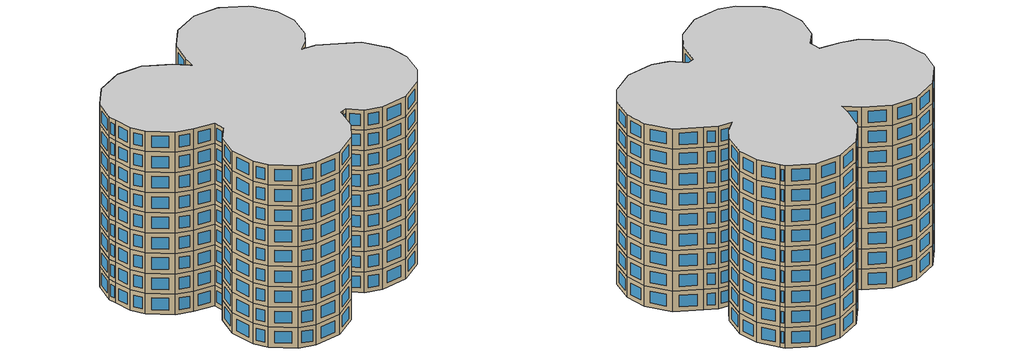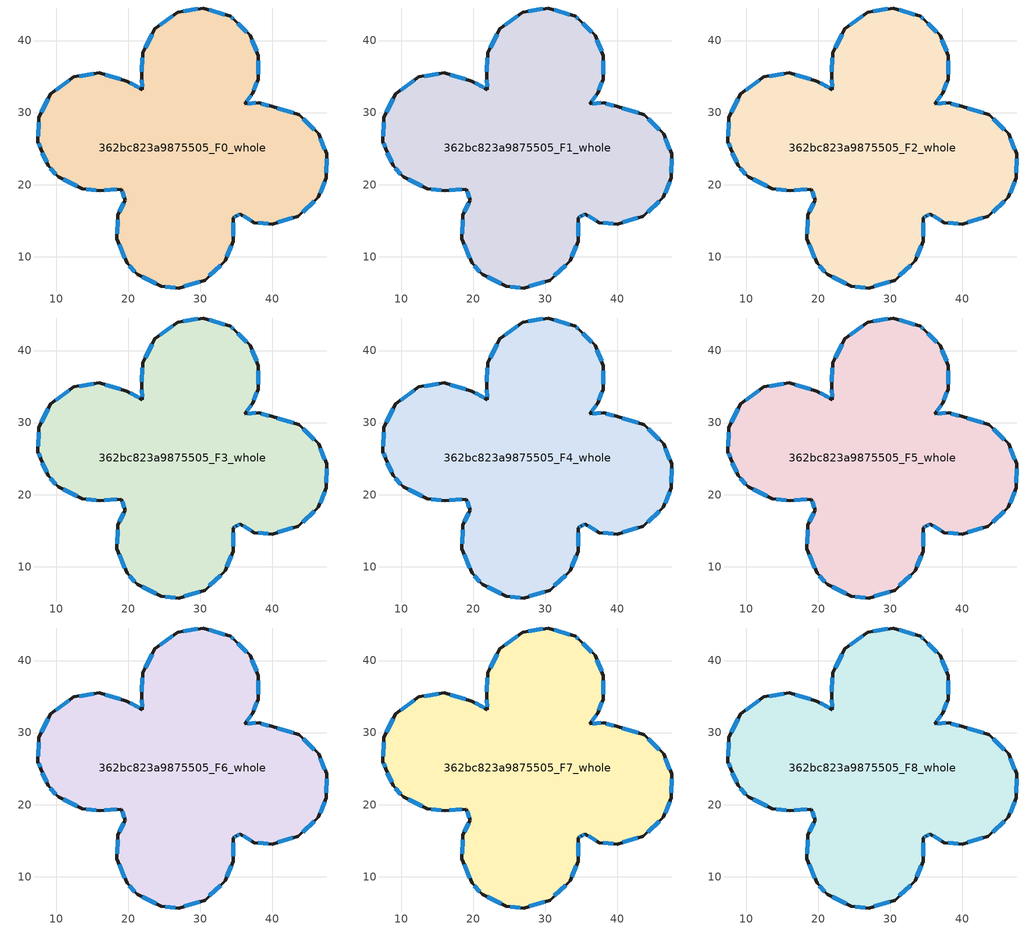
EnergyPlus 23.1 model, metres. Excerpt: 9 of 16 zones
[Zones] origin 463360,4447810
362bc823a9875505_F0_whole
 floor ground (EU_floor_Construction): 36.91,40.72 38.03,37.92 38,34.59 37.26,32.7 36.18,31.23 38.09,31.36 39.88,30.87 43.69,29.71 46.41,27.06 47.53,24.27 47.49,20.95 46.37,18.25 43.6,15.61 39.94,14.51 37.5,14.72 35.51,15.92 35.01,15.65 34.58,15.42 34.55,12.1 33.43,9.4 30.66,6.75 27,5.64 24.57,5.87 21.21,7.57 19.81,9.08 18.4,12.47 18.53,15.82 19.57,17.84 19.01,19.38 16.03,19.17 13.59,19.39 10.23,21.09 8.84,22.59 7.85,24.95 7.42,25.99 7.55,29.35 9.24,32.64 12.44,34.95 15.96,35.53 19.77,34.38 21.95,33.17 21.85,34.96 21.97,38.32 23.67,41.61 26.86,43.93 30.38,44.52 34.19,43.36 34.67,42.9 z0
 wall outside (EU_wall_Construction): 34.58,15.42 35.01,15.65 35.51,15.92 37.5,14.72 39.94,14.51 43.6,15.61 46.37,18.25 47.49,20.95 47.53,24.27 46.41,27.06 43.69,29.71 39.88,30.87 38.09,31.36 36.18,31.23 37.26,32.7 38,34.59 38.03,37.92 36.91,40.72 34.67,42.9 34.19,43.36 30.38,44.52 26.86,43.93 23.67,41.61 21.97,38.32 21.85,34.96 21.95,33.17 19.77,34.38 15.96,35.53 12.44,34.95 9.24,32.64 7.55,29.35 7.42,25.99 7.85,24.95 8.84,22.59 10.23,21.09 13.59,19.39 16.03,19.17 19.01,19.38 19.57,17.84 18.53,15.82 18.4,12.47 19.81,9.08 21.21,7.57 24.57,5.87 27,5.64 30.66,6.75 33.43,9.4 34.55,12.1 34.58,15.42 z0:3
 window (EU_Window_Construction): 34.68,15.47 34.92,15.6 / 34.56,12.81 34.58,14.71 / 33.67,9.98 34.31,11.52 / 31.25,7.32 32.84,8.83 / 27.79,5.88 29.88,6.51 / 25.09,5.82 26.48,5.69 / 21.93,7.21 23.85,6.23 / 20.11,8.75 20.91,7.89 / 18.7,11.74 19.51,9.8 / 18.5,15.1 18.43,13.19 / 19.35,17.41 18.75,16.25 / 19.13,19.05 19.45,18.17 / 16.66,19.22 18.37,19.34 / 14.11,19.35 15.5,19.22 / 10.95,20.72 12.87,19.76 / 9.14,22.27 9.93,21.41 / 8.06,24.45 8.63,23.1 / 7.52,25.76 7.76,25.17 / 7.52,28.63 7.45,26.71 / 8.88,31.93 7.91,30.05 / 11.76,34.46 9.93,33.13 / 15.21,35.41 13.19,35.08 / 18.95,34.63 16.78,35.29 / 21.48,33.43 20.24,34.12 / 21.87,34.58 21.93,33.56 / 21.95,37.6 21.88,35.68 / 23.31,40.91 22.34,39.03 / 26.18,43.43 24.35,42.11 / 29.63,44.39 27.62,44.06 / 33.38,43.61 31.2,44.27 / 34.56,43 34.29,43.26 / 36.43,41.18 35.15,42.43 / 37.79,38.52 37.15,40.12 / 38,35.31 38.02,37.21 / 37.41,33.11 37.84,34.19 / 36.41,31.54 37.02,32.38 / 37.68,31.34 36.59,31.26 / 39.5,30.97 38.47,31.26 / 42.87,29.95 40.69,30.62 / 45.82,27.63 44.27,29.14 / 47.29,24.87 46.65,26.46 / 47.5,21.66 47.52,23.56 / 46.61,18.83 47.25,20.37 / 44.19,16.17 45.78,17.68 / 40.73,14.74 42.82,15.37 / 38.02,14.67 39.42,14.55 / 35.93,15.66 37.07,14.97 / 35.12,15.71 35.4,15.86 z0.64:2.36
362bc823a9875505_F1_whole
 floor to 362bc823a9875505_F0_whole (EU_floor_Construction): 36.91,40.72 38.03,37.92 38,34.59 37.26,32.7 36.18,31.23 38.09,31.36 39.88,30.87 43.69,29.71 46.41,27.06 47.52,24.27 47.49,20.95 46.37,18.25 43.6,15.61 39.94,14.51 37.5,14.72 35.51,15.92 35.01,15.65 34.58,15.42 34.55,12.1 33.43,9.4 30.66,6.75 27,5.64 24.57,5.87 21.2,7.57 19.81,9.08 18.4,12.47 18.53,15.82 19.57,17.84 19.01,19.38 16.02,19.17 13.59,19.39 10.23,21.09 8.84,22.59 7.85,24.95 7.42,25.99 7.55,29.35 9.24,32.64 12.44,34.95 15.96,35.53 19.77,34.38 21.95,33.17 21.85,34.96 21.97,38.32 23.67,41.61 26.86,43.93 30.38,44.52 34.19,43.36 34.67,42.9 z3
 wall outside (EU_wall_Construction): 34.58,15.42 35.01,15.65 35.51,15.92 37.5,14.72 39.94,14.51 43.6,15.61 46.37,18.25 47.49,20.95 47.53,24.27 46.41,27.06 43.69,29.71 39.88,30.87 38.09,31.36 36.18,31.23 37.26,32.7 38,34.59 38.03,37.92 36.91,40.72 34.67,42.9 34.19,43.36 30.38,44.52 26.86,43.93 23.67,41.61 21.97,38.32 21.85,34.96 21.95,33.17 19.77,34.38 15.96,35.53 12.44,34.95 9.24,32.64 7.55,29.35 7.42,25.99 7.85,24.95 8.84,22.59 10.23,21.09 13.59,19.39 16.03,19.17 19.01,19.38 19.57,17.84 18.53,15.82 18.4,12.47 19.81,9.08 21.21,7.57 24.57,5.87 27,5.64 30.66,6.75 33.43,9.4 34.55,12.1 34.58,15.42 z3:6
 window (EU_Window_Construction): 34.68,15.47 34.92,15.6 / 34.56,12.81 34.58,14.71 / 33.67,9.98 34.31,11.52 / 31.25,7.32 32.84,8.83 / 27.79,5.88 29.88,6.51 / 25.09,5.82 26.48,5.69 / 21.93,7.21 23.85,6.23 / 20.11,8.75 20.91,7.89 / 18.7,11.74 19.51,9.8 / 18.5,15.1 18.43,13.19 / 19.35,17.41 18.75,16.25 / 19.13,19.05 19.45,18.17 / 16.66,19.22 18.37,19.34 / 14.11,19.35 15.5,19.22 / 10.95,20.72 12.87,19.76 / 9.14,22.27 9.93,21.41 / 8.06,24.45 8.63,23.1 / 7.52,25.76 7.76,25.17 / 7.52,28.63 7.45,26.71 / 8.88,31.93 7.91,30.05 / 11.76,34.46 9.93,33.13 / 15.21,35.41 13.19,35.08 / 18.95,34.63 16.78,35.29 / 21.48,33.43 20.24,34.12 / 21.87,34.58 21.93,33.56 / 21.95,37.6 21.88,35.68 / 23.31,40.91 22.34,39.03 / 26.18,43.43 24.35,42.11 / 29.63,44.39 27.62,44.06 / 33.38,43.61 31.2,44.27 / 34.56,43 34.29,43.26 / 36.43,41.18 35.15,42.43 / 37.79,38.52 37.15,40.12 / 38,35.31 38.02,37.21 / 37.41,33.11 37.84,34.19 / 36.41,31.54 37.02,32.38 / 37.68,31.34 36.59,31.26 / 39.5,30.97 38.47,31.26 / 42.87,29.95 40.69,30.62 / 45.82,27.63 44.27,29.14 / 47.29,24.87 46.65,26.46 / 47.5,21.66 47.52,23.56 / 46.61,18.83 47.25,20.37 / 44.19,16.17 45.78,17.68 / 40.73,14.74 42.82,15.37 / 38.02,14.67 39.42,14.55 / 35.93,15.66 37.07,14.97 / 35.12,15.71 35.4,15.86 z3.64:5.36
362bc823a9875505_F2_whole
 floor to 362bc823a9875505_F1_whole (EU_floor_Construction): 36.91,40.72 38.03,37.92 38,34.59 37.26,32.7 36.18,31.23 38.09,31.36 39.88,30.87 43.69,29.71 46.41,27.06 47.52,24.27 47.49,20.95 46.37,18.25 43.6,15.61 39.94,14.51 37.5,14.72 35.51,15.92 35.01,15.65 34.58,15.42 34.55,12.1 33.43,9.4 30.66,6.75 27,5.64 24.57,5.87 21.2,7.57 19.81,9.08 18.4,12.47 18.53,15.82 19.57,17.84 19.01,19.38 16.02,19.17 13.59,19.39 10.23,21.09 8.84,22.59 7.85,24.95 7.42,25.99 7.55,29.35 9.24,32.64 12.44,34.95 15.96,35.53 19.77,34.38 21.95,33.17 21.85,34.96 21.97,38.32 23.67,41.61 26.86,43.93 30.38,44.52 34.19,43.36 34.67,42.9 z6
 wall outside (EU_wall_Construction): 34.58,15.42 35.01,15.65 35.51,15.92 37.5,14.72 39.94,14.51 43.6,15.61 46.37,18.25 47.49,20.95 47.53,24.27 46.41,27.06 43.69,29.71 39.88,30.87 38.09,31.36 36.18,31.23 37.26,32.7 38,34.59 38.03,37.92 36.91,40.72 34.67,42.9 34.19,43.36 30.38,44.52 26.86,43.93 23.67,41.61 21.97,38.32 21.85,34.96 21.95,33.17 19.77,34.38 15.96,35.53 12.44,34.95 9.24,32.64 7.55,29.35 7.42,25.99 7.85,24.95 8.84,22.59 10.23,21.09 13.59,19.39 16.03,19.17 19.01,19.38 19.57,17.84 18.53,15.82 18.4,12.47 19.81,9.08 21.21,7.57 24.57,5.87 27,5.64 30.66,6.75 33.43,9.4 34.55,12.1 34.58,15.42 z6:9
 window (EU_Window_Construction): 34.68,15.47 34.92,15.6 / 34.56,12.81 34.58,14.71 / 33.67,9.98 34.31,11.52 / 31.25,7.32 32.84,8.83 / 27.79,5.88 29.88,6.51 / 25.09,5.82 26.48,5.69 / 21.93,7.21 23.85,6.23 / 20.11,8.75 20.91,7.89 / 18.7,11.74 19.51,9.8 / 18.5,15.1 18.43,13.19 / 19.35,17.41 18.75,16.25 / 19.13,19.05 19.45,18.17 / 16.66,19.22 18.37,19.34 / 14.11,19.35 15.5,19.22 / 10.95,20.72 12.87,19.76 / 9.14,22.27 9.93,21.41 / 8.06,24.45 8.63,23.1 / 7.52,25.76 7.76,25.17 / 7.52,28.63 7.45,26.71 / 8.88,31.93 7.91,30.05 / 11.76,34.46 9.93,33.13 / 15.21,35.41 13.19,35.08 / 18.95,34.63 16.78,35.29 / 21.48,33.43 20.24,34.12 / 21.87,34.58 21.93,33.56 / 21.95,37.6 21.88,35.68 / 23.31,40.91 22.34,39.03 / 26.18,43.43 24.35,42.11 / 29.63,44.39 27.62,44.06 / 33.38,43.61 31.2,44.27 / 34.56,43 34.29,43.26 / 36.43,41.18 35.15,42.43 / 37.79,38.52 37.15,40.12 / 38,35.31 38.02,37.21 / 37.41,33.11 37.84,34.19 / 36.41,31.54 37.02,32.38 / 37.68,31.34 36.59,31.26 / 39.5,30.97 38.47,31.26 / 42.87,29.95 40.69,30.62 / 45.82,27.63 44.27,29.14 / 47.29,24.87 46.65,26.46 / 47.5,21.66 47.52,23.56 / 46.61,18.83 47.25,20.37 / 44.19,16.17 45.78,17.68 / 40.73,14.74 42.82,15.37 / 38.02,14.67 39.42,14.55 / 35.93,15.66 37.07,14.97 / 35.12,15.71 35.4,15.86 z6.64:8.36
362bc823a9875505_F3_whole
 floor to 362bc823a9875505_F2_whole (EU_floor_Construction): 36.91,40.72 38.03,37.92 38,34.59 37.26,32.7 36.18,31.23 38.09,31.36 39.88,30.87 43.69,29.71 46.41,27.06 47.52,24.27 47.49,20.95 46.37,18.25 43.6,15.61 39.94,14.51 37.5,14.72 35.51,15.92 35.01,15.65 34.58,15.42 34.55,12.1 33.43,9.4 30.66,6.75 27,5.64 24.57,5.87 21.2,7.57 19.81,9.08 18.4,12.47 18.53,15.82 19.57,17.84 19.01,19.38 16.02,19.17 13.59,19.39 10.23,21.09 8.84,22.59 7.85,24.95 7.42,25.99 7.55,29.35 9.24,32.64 12.44,34.95 15.96,35.53 19.77,34.38 21.95,33.17 21.85,34.96 21.97,38.32 23.67,41.61 26.86,43.93 30.38,44.52 34.19,43.36 34.67,42.9 z9
 wall outside (EU_wall_Construction): 34.58,15.42 35.01,15.65 35.51,15.92 37.5,14.72 39.94,14.51 43.6,15.61 46.37,18.25 47.49,20.95 47.53,24.27 46.41,27.06 43.69,29.71 39.88,30.87 38.09,31.36 36.18,31.23 37.26,32.7 38,34.59 38.03,37.92 36.91,40.72 34.67,42.9 34.19,43.36 30.38,44.52 26.86,43.93 23.67,41.61 21.97,38.32 21.85,34.96 21.95,33.17 19.77,34.38 15.96,35.53 12.44,34.95 9.24,32.64 7.55,29.35 7.42,25.99 7.85,24.95 8.84,22.59 10.23,21.09 13.59,19.39 16.03,19.17 19.01,19.38 19.57,17.84 18.53,15.82 18.4,12.47 19.81,9.08 21.21,7.57 24.57,5.87 27,5.64 30.66,6.75 33.43,9.4 34.55,12.1 34.58,15.42 z9:12
 window (EU_Window_Construction): 34.68,15.47 34.92,15.6 / 34.56,12.81 34.58,14.71 / 33.67,9.98 34.31,11.52 / 31.25,7.32 32.84,8.83 / 27.79,5.88 29.88,6.51 / 25.09,5.82 26.48,5.69 / 21.93,7.21 23.85,6.23 / 20.11,8.75 20.91,7.89 / 18.7,11.74 19.51,9.8 / 18.5,15.1 18.43,13.19 / 19.35,17.41 18.75,16.25 / 19.13,19.05 19.45,18.17 / 16.66,19.22 18.37,19.34 / 14.11,19.35 15.5,19.22 / 10.95,20.72 12.87,19.76 / 9.14,22.27 9.93,21.41 / 8.06,24.45 8.63,23.1 / 7.52,25.76 7.76,25.17 / 7.52,28.63 7.45,26.71 / 8.88,31.93 7.91,30.05 / 11.76,34.46 9.93,33.13 / 15.21,35.41 13.19,35.08 / 18.95,34.63 16.78,35.29 / 21.48,33.43 20.24,34.12 / 21.87,34.58 21.93,33.56 / 21.95,37.6 21.88,35.68 / 23.31,40.91 22.34,39.03 / 26.18,43.43 24.35,42.11 / 29.63,44.39 27.62,44.06 / 33.38,43.61 31.2,44.27 / 34.56,43 34.29,43.26 / 36.43,41.18 35.15,42.43 / 37.79,38.52 37.15,40.12 / 38,35.31 38.02,37.21 / 37.41,33.11 37.84,34.19 / 36.41,31.54 37.02,32.38 / 37.68,31.34 36.59,31.26 / 39.5,30.97 38.47,31.26 / 42.87,29.95 40.69,30.62 / 45.82,27.63 44.27,29.14 / 47.29,24.87 46.65,26.46 / 47.5,21.66 47.52,23.56 / 46.61,18.83 47.25,20.37 / 44.19,16.17 45.78,17.68 / 40.73,14.74 42.82,15.37 / 38.02,14.67 39.42,14.55 / 35.93,15.66 37.07,14.97 / 35.12,15.71 35.4,15.86 z9.64:11.36
362bc823a9875505_F4_whole
 floor to 362bc823a9875505_F3_whole (EU_floor_Construction): 36.91,40.72 38.03,37.92 38,34.59 37.26,32.7 36.18,31.23 38.09,31.36 39.88,30.87 43.69,29.71 46.41,27.06 47.52,24.27 47.49,20.95 46.37,18.25 43.6,15.61 39.94,14.51 37.5,14.72 35.51,15.92 35.01,15.65 34.58,15.42 34.55,12.1 33.43,9.4 30.66,6.75 27,5.64 24.57,5.87 21.2,7.57 19.81,9.08 18.4,12.47 18.53,15.82 19.57,17.84 19.01,19.38 16.02,19.17 13.59,19.39 10.23,21.09 8.84,22.59 7.85,24.95 7.42,25.99 7.55,29.35 9.24,32.64 12.44,34.95 15.96,35.53 19.77,34.38 21.95,33.17 21.85,34.96 21.97,38.32 23.67,41.61 26.86,43.93 30.38,44.52 34.19,43.36 34.67,42.9 z12
 wall outside (EU_wall_Construction): 34.58,15.42 35.01,15.65 35.51,15.92 37.5,14.72 39.94,14.51 43.6,15.61 46.37,18.25 47.49,20.95 47.53,24.27 46.41,27.06 43.69,29.71 39.88,30.87 38.09,31.36 36.18,31.23 37.26,32.7 38,34.59 38.03,37.92 36.91,40.72 34.67,42.9 34.19,43.36 30.38,44.52 26.86,43.93 23.67,41.61 21.97,38.32 21.85,34.96 21.95,33.17 19.77,34.38 15.96,35.53 12.44,34.95 9.24,32.64 7.55,29.35 7.42,25.99 7.85,24.95 8.84,22.59 10.23,21.09 13.59,19.39 16.03,19.17 19.01,19.38 19.57,17.84 18.53,15.82 18.4,12.47 19.81,9.08 21.21,7.57 24.57,5.87 27,5.64 30.66,6.75 33.43,9.4 34.55,12.1 34.58,15.42 z12:15
 window (EU_Window_Construction): 34.68,15.47 34.92,15.6 / 34.56,12.81 34.58,14.71 / 33.67,9.98 34.31,11.52 / 31.25,7.32 32.84,8.83 / 27.79,5.88 29.88,6.51 / 25.09,5.82 26.48,5.69 / 21.93,7.21 23.85,6.23 / 20.11,8.75 20.91,7.89 / 18.7,11.74 19.51,9.8 / 18.5,15.1 18.43,13.19 / 19.35,17.41 18.75,16.25 / 19.13,19.05 19.45,18.17 / 16.66,19.22 18.37,19.34 / 14.11,19.35 15.5,19.22 / 10.95,20.72 12.87,19.76 / 9.14,22.27 9.93,21.41 / 8.06,24.45 8.63,23.1 / 7.52,25.76 7.76,25.17 / 7.52,28.63 7.45,26.71 / 8.88,31.93 7.91,30.05 / 11.76,34.46 9.93,33.13 / 15.21,35.41 13.19,35.08 / 18.95,34.63 16.78,35.29 / 21.48,33.43 20.24,34.12 / 21.87,34.58 21.93,33.56 / 21.95,37.6 21.88,35.68 / 23.31,40.91 22.34,39.03 / 26.18,43.43 24.35,42.11 / 29.63,44.39 27.62,44.06 / 33.38,43.61 31.2,44.27 / 34.56,43 34.29,43.26 / 36.43,41.18 35.15,42.43 / 37.79,38.52 37.15,40.12 / 38,35.31 38.02,37.21 / 37.41,33.11 37.84,34.19 / 36.41,31.54 37.02,32.38 / 37.68,31.34 36.59,31.26 / 39.5,30.97 38.47,31.26 / 42.87,29.95 40.69,30.62 / 45.82,27.63 44.27,29.14 / 47.29,24.87 46.65,26.46 / 47.5,21.66 47.52,23.56 / 46.61,18.83 47.25,20.37 / 44.19,16.17 45.78,17.68 / 40.73,14.74 42.82,15.37 / 38.02,14.67 39.42,14.55 / 35.93,15.66 37.07,14.97 / 35.12,15.71 35.4,15.86 z12.64:14.36
362bc823a9875505_F5_whole
 floor to 362bc823a9875505_F4_whole (EU_floor_Construction): 36.91,40.72 38.03,37.92 38,34.59 37.26,32.7 36.18,31.23 38.09,31.36 39.88,30.87 43.69,29.71 46.41,27.06 47.52,24.27 47.49,20.95 46.37,18.25 43.6,15.61 39.94,14.51 37.5,14.72 35.51,15.92 35.01,15.65 34.58,15.42 34.55,12.1 33.43,9.4 30.66,6.75 27,5.64 24.57,5.87 21.2,7.57 19.81,9.08 18.4,12.47 18.53,15.82 19.57,17.84 19.01,19.38 16.02,19.17 13.59,19.39 10.23,21.09 8.84,22.59 7.85,24.95 7.42,25.99 7.55,29.35 9.24,32.64 12.44,34.95 15.96,35.53 19.77,34.38 21.95,33.17 21.85,34.96 21.97,38.32 23.67,41.61 26.86,43.93 30.38,44.52 34.19,43.36 34.67,42.9 z15
 wall outside (EU_wall_Construction): 34.58,15.42 35.01,15.65 35.51,15.92 37.5,14.72 39.94,14.51 43.6,15.61 46.37,18.25 47.49,20.95 47.53,24.27 46.41,27.06 43.69,29.71 39.88,30.87 38.09,31.36 36.18,31.23 37.26,32.7 38,34.59 38.03,37.92 36.91,40.72 34.67,42.9 34.19,43.36 30.38,44.52 26.86,43.93 23.67,41.61 21.97,38.32 21.85,34.96 21.95,33.17 19.77,34.38 15.96,35.53 12.44,34.95 9.24,32.64 7.55,29.35 7.42,25.99 7.85,24.95 8.84,22.59 10.23,21.09 13.59,19.39 16.03,19.17 19.01,19.38 19.57,17.84 18.53,15.82 18.4,12.47 19.81,9.08 21.21,7.57 24.57,5.87 27,5.64 30.66,6.75 33.43,9.4 34.55,12.1 34.58,15.42 z15:18
 window (EU_Window_Construction): 34.68,15.47 34.92,15.6 / 34.56,12.81 34.58,14.71 / 33.67,9.98 34.31,11.52 / 31.25,7.32 32.84,8.83 / 27.79,5.88 29.88,6.51 / 25.09,5.82 26.48,5.69 / 21.93,7.21 23.85,6.23 / 20.11,8.75 20.91,7.89 / 18.7,11.74 19.51,9.8 / 18.5,15.1 18.43,13.19 / 19.35,17.41 18.75,16.25 / 19.13,19.05 19.45,18.17 / 16.66,19.22 18.37,19.34 / 14.11,19.35 15.5,19.22 / 10.95,20.72 12.87,19.76 / 9.14,22.27 9.93,21.41 / 8.06,24.45 8.63,23.1 / 7.52,25.76 7.76,25.17 / 7.52,28.63 7.45,26.71 / 8.88,31.93 7.91,30.05 / 11.76,34.46 9.93,33.13 / 15.21,35.41 13.19,35.08 / 18.95,34.63 16.78,35.29 / 21.48,33.43 20.24,34.12 / 21.87,34.58 21.93,33.56 / 21.95,37.6 21.88,35.68 / 23.31,40.91 22.34,39.03 / 26.18,43.43 24.35,42.11 / 29.63,44.39 27.62,44.06 / 33.38,43.61 31.2,44.27 / 34.56,43 34.29,43.26 / 36.43,41.18 35.15,42.43 / 37.79,38.52 37.15,40.12 / 38,35.31 38.02,37.21 / 37.41,33.11 37.84,34.19 / 36.41,31.54 37.02,32.38 / 37.68,31.34 36.59,31.26 / 39.5,30.97 38.47,31.26 / 42.87,29.95 40.69,30.62 / 45.82,27.63 44.27,29.14 / 47.29,24.87 46.65,26.46 / 47.5,21.66 47.52,23.56 / 46.61,18.83 47.25,20.37 / 44.19,16.17 45.78,17.68 / 40.73,14.74 42.82,15.37 / 38.02,14.67 39.42,14.55 / 35.93,15.66 37.07,14.97 / 35.12,15.71 35.4,15.86 z15.64:17.36
362bc823a9875505_F6_whole
 floor to 362bc823a9875505_F5_whole (EU_floor_Construction): 36.91,40.72 38.03,37.92 38,34.59 37.26,32.7 36.18,31.23 38.09,31.36 39.88,30.87 43.69,29.71 46.41,27.06 47.52,24.27 47.49,20.95 46.37,18.25 43.6,15.61 39.94,14.51 37.5,14.72 35.51,15.92 35.01,15.65 34.58,15.42 34.55,12.1 33.43,9.4 30.66,6.75 27,5.64 24.57,5.87 21.2,7.57 19.81,9.08 18.4,12.47 18.53,15.82 19.57,17.84 19.01,19.38 16.02,19.17 13.59,19.39 10.23,21.09 8.84,22.59 7.85,24.95 7.42,25.99 7.55,29.35 9.24,32.64 12.44,34.95 15.96,35.53 19.77,34.38 21.95,33.17 21.85,34.96 21.97,38.32 23.67,41.61 26.86,43.93 30.38,44.52 34.19,43.36 34.67,42.9 z18
 wall outside (EU_wall_Construction): 34.58,15.42 35.01,15.65 35.51,15.92 37.5,14.72 39.94,14.51 43.6,15.61 46.37,18.25 47.49,20.95 47.53,24.27 46.41,27.06 43.69,29.71 39.88,30.87 38.09,31.36 36.18,31.23 37.26,32.7 38,34.59 38.03,37.92 36.91,40.72 34.67,42.9 34.19,43.36 30.38,44.52 26.86,43.93 23.67,41.61 21.97,38.32 21.85,34.96 21.95,33.17 19.77,34.38 15.96,35.53 12.44,34.95 9.24,32.64 7.55,29.35 7.42,25.99 7.85,24.95 8.84,22.59 10.23,21.09 13.59,19.39 16.03,19.17 19.01,19.38 19.57,17.84 18.53,15.82 18.4,12.47 19.81,9.08 21.21,7.57 24.57,5.87 27,5.64 30.66,6.75 33.43,9.4 34.55,12.1 34.58,15.42 z18:21
 window (EU_Window_Construction): 34.68,15.47 34.92,15.6 / 34.56,12.81 34.58,14.71 / 33.67,9.98 34.31,11.52 / 31.25,7.32 32.84,8.83 / 27.79,5.88 29.88,6.51 / 25.09,5.82 26.48,5.69 / 21.93,7.21 23.85,6.23 / 20.11,8.75 20.91,7.89 / 18.7,11.74 19.51,9.8 / 18.5,15.1 18.43,13.19 / 19.35,17.41 18.75,16.25 / 19.13,19.05 19.45,18.17 / 16.66,19.22 18.37,19.34 / 14.11,19.35 15.5,19.22 / 10.95,20.72 12.87,19.76 / 9.14,22.27 9.93,21.41 / 8.06,24.45 8.63,23.1 / 7.52,25.76 7.76,25.17 / 7.52,28.63 7.45,26.71 / 8.88,31.93 7.91,30.05 / 11.76,34.46 9.93,33.13 / 15.21,35.41 13.19,35.08 / 18.95,34.63 16.78,35.29 / 21.48,33.43 20.24,34.12 / 21.87,34.58 21.93,33.56 / 21.95,37.6 21.88,35.68 / 23.31,40.91 22.34,39.03 / 26.18,43.43 24.35,42.11 / 29.63,44.39 27.62,44.06 / 33.38,43.61 31.2,44.27 / 34.56,43 34.29,43.26 / 36.43,41.18 35.15,42.43 / 37.79,38.52 37.15,40.12 / 38,35.31 38.02,37.21 / 37.41,33.11 37.84,34.19 / 36.41,31.54 37.02,32.38 / 37.68,31.34 36.59,31.26 / 39.5,30.97 38.47,31.26 / 42.87,29.95 40.69,30.62 / 45.82,27.63 44.27,29.14 / 47.29,24.87 46.65,26.46 / 47.5,21.66 47.52,23.56 / 46.61,18.83 47.25,20.37 / 44.19,16.17 45.78,17.68 / 40.73,14.74 42.82,15.37 / 38.02,14.67 39.42,14.55 / 35.93,15.66 37.07,14.97 / 35.12,15.71 35.4,15.86 z18.64:20.36
362bc823a9875505_F7_whole
 floor to 362bc823a9875505_F6_whole (EU_floor_Construction): 36.91,40.72 38.03,37.92 38,34.59 37.26,32.7 36.18,31.23 38.09,31.36 39.88,30.87 43.69,29.71 46.41,27.06 47.52,24.27 47.49,20.95 46.37,18.25 43.6,15.61 39.94,14.51 37.5,14.72 35.51,15.92 35.01,15.65 34.58,15.42 34.55,12.1 33.43,9.4 30.66,6.75 27,5.64 24.57,5.87 21.2,7.57 19.81,9.08 18.4,12.47 18.53,15.82 19.57,17.84 19.01,19.38 16.02,19.17 13.59,19.39 10.23,21.09 8.84,22.59 7.85,24.95 7.42,25.99 7.55,29.35 9.24,32.64 12.44,34.95 15.96,35.53 19.77,34.38 21.95,33.17 21.85,34.96 21.97,38.32 23.67,41.61 26.86,43.93 30.38,44.52 34.19,43.36 34.67,42.9 z21
 wall outside (EU_wall_Construction): 34.58,15.42 35.01,15.65 35.51,15.92 37.5,14.72 39.94,14.51 43.6,15.61 46.37,18.25 47.49,20.95 47.53,24.27 46.41,27.06 43.69,29.71 39.88,30.87 38.09,31.36 36.18,31.23 37.26,32.7 38,34.59 38.03,37.92 36.91,40.72 34.67,42.9 34.19,43.36 30.38,44.52 26.86,43.93 23.67,41.61 21.97,38.32 21.85,34.96 21.95,33.17 19.77,34.38 15.96,35.53 12.44,34.95 9.24,32.64 7.55,29.35 7.42,25.99 7.85,24.95 8.84,22.59 10.23,21.09 13.59,19.39 16.03,19.17 19.01,19.38 19.57,17.84 18.53,15.82 18.4,12.47 19.81,9.08 21.21,7.57 24.57,5.87 27,5.64 30.66,6.75 33.43,9.4 34.55,12.1 34.58,15.42 z21:24
 window (EU_Window_Construction): 34.68,15.47 34.92,15.6 / 34.56,12.81 34.58,14.71 / 33.67,9.98 34.31,11.52 / 31.25,7.32 32.84,8.83 / 27.79,5.88 29.88,6.51 / 25.09,5.82 26.48,5.69 / 21.93,7.21 23.85,6.23 / 20.11,8.75 20.91,7.89 / 18.7,11.74 19.51,9.8 / 18.5,15.1 18.43,13.19 / 19.35,17.41 18.75,16.25 / 19.13,19.05 19.45,18.17 / 16.66,19.22 18.37,19.34 / 14.11,19.35 15.5,19.22 / 10.95,20.72 12.87,19.76 / 9.14,22.27 9.93,21.41 / 8.06,24.45 8.63,23.1 / 7.52,25.76 7.76,25.17 / 7.52,28.63 7.45,26.71 / 8.88,31.93 7.91,30.05 / 11.76,34.46 9.93,33.13 / 15.21,35.41 13.19,35.08 / 18.95,34.63 16.78,35.29 / 21.48,33.43 20.24,34.12 / 21.87,34.58 21.93,33.56 / 21.95,37.6 21.88,35.68 / 23.31,40.91 22.34,39.03 / 26.18,43.43 24.35,42.11 / 29.63,44.39 27.62,44.06 / 33.38,43.61 31.2,44.27 / 34.56,43 34.29,43.26 / 36.43,41.18 35.15,42.43 / 37.79,38.52 37.15,40.12 / 38,35.31 38.02,37.21 / 37.41,33.11 37.84,34.19 / 36.41,31.54 37.02,32.38 / 37.68,31.34 36.59,31.26 / 39.5,30.97 38.47,31.26 / 42.87,29.95 40.69,30.62 / 45.82,27.63 44.27,29.14 / 47.29,24.87 46.65,26.46 / 47.5,21.66 47.52,23.56 / 46.61,18.83 47.25,20.37 / 44.19,16.17 45.78,17.68 / 40.73,14.74 42.82,15.37 / 38.02,14.67 39.42,14.55 / 35.93,15.66 37.07,14.97 / 35.12,15.71 35.4,15.86 z21.64:23.36
362bc823a9875505_F8_whole
 floor to 362bc823a9875505_F7_whole (EU_floor_Construction): 36.91,40.72 38.03,37.92 38,34.59 37.26,32.7 36.18,31.23 38.09,31.36 39.88,30.87 43.69,29.71 46.41,27.06 47.52,24.27 47.49,20.95 46.37,18.25 43.6,15.61 39.94,14.51 37.5,14.72 35.51,15.92 35.01,15.65 34.58,15.42 34.55,12.1 33.43,9.4 30.66,6.75 27,5.64 24.57,5.87 21.2,7.57 19.81,9.08 18.4,12.47 18.53,15.82 19.57,17.84 19.01,19.38 16.02,19.17 13.59,19.39 10.23,21.09 8.84,22.59 7.85,24.95 7.42,25.99 7.55,29.35 9.24,32.64 12.44,34.95 15.96,35.53 19.77,34.38 21.95,33.17 21.85,34.96 21.97,38.32 23.67,41.61 26.86,43.93 30.38,44.52 34.19,43.36 34.67,42.9 z24
 wall outside (EU_wall_Construction): 34.58,15.42 35.01,15.65 35.51,15.92 37.5,14.72 39.94,14.51 43.6,15.61 46.37,18.25 47.49,20.95 47.53,24.27 46.41,27.06 43.69,29.71 39.88,30.87 38.09,31.36 36.18,31.23 37.26,32.7 38,34.59 38.03,37.92 36.91,40.72 34.67,42.9 34.19,43.36 30.38,44.52 26.86,43.93 23.67,41.61 21.97,38.32 21.85,34.96 21.95,33.17 19.77,34.38 15.96,35.53 12.44,34.95 9.24,32.64 7.55,29.35 7.42,25.99 7.85,24.95 8.84,22.59 10.23,21.09 13.59,19.39 16.03,19.17 19.01,19.38 19.57,17.84 18.53,15.82 18.4,12.47 19.81,9.08 21.21,7.57 24.57,5.87 27,5.64 30.66,6.75 33.43,9.4 34.55,12.1 34.58,15.42 z24:27
 window (EU_Window_Construction): 34.68,15.47 34.92,15.6 / 34.56,12.81 34.58,14.71 / 33.67,9.98 34.31,11.52 / 31.25,7.32 32.84,8.83 / 27.79,5.88 29.88,6.51 / 25.09,5.82 26.48,5.69 / 21.93,7.21 23.85,6.23 / 20.11,8.75 20.91,7.89 / 18.7,11.74 19.51,9.8 / 18.5,15.1 18.43,13.19 / 19.35,17.41 18.75,16.25 / 19.13,19.05 19.45,18.17 / 16.66,19.22 18.37,19.34 / 14.11,19.35 15.5,19.22 / 10.95,20.72 12.87,19.76 / 9.14,22.27 9.93,21.41 / 8.06,24.45 8.63,23.1 / 7.52,25.76 7.76,25.17 / 7.52,28.63 7.45,26.71 / 8.88,31.93 7.91,30.05 / 11.76,34.46 9.93,33.13 / 15.21,35.41 13.19,35.08 / 18.95,34.63 16.78,35.29 / 21.48,33.43 20.24,34.12 / 21.87,34.58 21.93,33.56 / 21.95,37.6 21.88,35.68 / 23.31,40.91 22.34,39.03 / 26.18,43.43 24.35,42.11 / 29.63,44.39 27.62,44.06 / 33.38,43.61 31.2,44.27 / 34.56,43 34.29,43.26 / 36.43,41.18 35.15,42.43 / 37.79,38.52 37.15,40.12 / 38,35.31 38.02,37.21 / 37.41,33.11 37.84,34.19 / 36.41,31.54 37.02,32.38 / 37.68,31.34 36.59,31.26 / 39.5,30.97 38.47,31.26 / 42.87,29.95 40.69,30.62 / 45.82,27.63 44.27,29.14 / 47.29,24.87 46.65,26.46 / 47.5,21.66 47.52,23.56 / 46.61,18.83 47.25,20.37 / 44.19,16.17 45.78,17.68 / 40.73,14.74 42.82,15.37 / 38.02,14.67 39.42,14.55 / 35.93,15.66 37.07,14.97 / 35.12,15.71 35.4,15.86 z24.64:26.36
 ceiling to 362bc823a9875505_F9_whole (EU_floor_Construction): 43.6,15.61 46.37,18.25 47.49,20.95 47.52,24.27 46.41,27.06 43.69,29.71 39.88,30.87 38.09,31.36 36.18,31.23 37.26,32.7 38,34.59 38.03,37.92 36.91,40.72 34.67,42.9 34.19,43.36 30.38,44.52 26.86,43.93 23.67,41.61 21.97,38.32 21.85,34.96 21.95,33.17 19.77,34.38 15.96,35.53 12.44,34.95 9.24,32.64 7.55,29.35 7.42,25.99 7.85,24.95 8.84,22.59 10.23,21.09 13.59,19.39 16.02,19.17 19.01,19.38 19.57,17.84 18.53,15.82 18.4,12.47 19.81,9.08 21.2,7.57 24.57,5.87 27,5.64 30.66,6.75 33.43,9.4 34.55,12.1 34.58,15.42 35.01,15.65 35.51,15.92 37.5,14.72 39.94,14.51 z27
[Building]
EU S2 Campaign: North Axis=0; Terrain=City; Solar Distribution=FullExterior
[Site:Location]
Yerevan-Zvartnots.Intl.AP: Latitude=40.15; Longitude=44.383; Time Zone=4; Elevation=854
[SizingPeriod:WeatherFileDays]
AnnualSizingPeriod: Begin Month=1; Begin Day of Month=1; End Month=12; End Day of Month=31; Day of Week for Start Day=Monday; Use Weather File Daylight Saving Period=No; Use Weather File Rain and Snow Indicators=No
[MATERIAL]
EU_InternalMass_Material: Roughness=MediumRough; Thickness=0.1; Conductivity=1; Density=1800; Specific Heat=900; Thermal Absorptance=0.9; Solar Absorptance=0.7; Visible Absorptance=0.7
[MATERIAL:NOMASS] Roughness=MediumRough; Thermal Absorptance=0.9; Solar Absorptance=0.7; Visible Absorptance=0.7
Name | Thermal Resistance
EU_wall_NoMass | 1.05043
EU_floor_NoMass | 0.478065
[WINDOWMATERIAL:SIMPLEGLAZINGSYSTEM]
EU_Window_SimpleGlazing: UFactor=2.5566; Solar Heat Gain Coefficient=0.75; Visible Transmittance=0.75
[CONSTRUCTION]
EU_wall_Construction: EU_wall_NoMass
EU_floor_Construction: EU_floor_NoMass
EU_Window_Construction: EU_Window_SimpleGlazing
EU_InternalMass_Construction: EU_InternalMass_Material
[ZONE] Type=1; Multiplier=1; Ceiling Height=autocalculate; Volume=2709.63; Floor Area=autocalculate; Part of Total Floor Area=Yes
362bc823a9875505_F0_whole; 362bc823a9875505_F1_whole; 362bc823a9875505_F2_whole; 362bc823a9875505_F3_whole; 362bc823a9875505_F4_whole; 362bc823a9875505_F5_whole; 362bc823a9875505_F6_whole; 362bc823a9875505_F7_whole; 362bc823a9875505_F8_whole
[INTERNALMASS] Construction=EU_InternalMass_Construction; Surface Area=903.205
Name | Zone or ZoneList
362bc823a9875505_F0_whole_EU_InternalMass | 362bc823a9875505_F0_whole
362bc823a9875505_F1_whole_EU_InternalMass | 362bc823a9875505_F1_whole
362bc823a9875505_F2_whole_EU_InternalMass | 362bc823a9875505_F2_whole
362bc823a9875505_F3_whole_EU_InternalMass | 362bc823a9875505_F3_whole
362bc823a9875505_F4_whole_EU_InternalMass | 362bc823a9875505_F4_whole
362bc823a9875505_F5_whole_EU_InternalMass | 362bc823a9875505_F5_whole
362bc823a9875505_F6_whole_EU_InternalMass | 362bc823a9875505_F6_whole
362bc823a9875505_F7_whole_EU_InternalMass | 362bc823a9875505_F7_whole
362bc823a9875505_F8_whole_EU_InternalMass | 362bc823a9875505_F8_whole
[OTHEREQUIPMENT] Fuel Type=Electricity; Design Level Calculation Method=Watts/Area; Power per Zone Floor Area=1; Fraction Latent=0; Fraction Radiant=0; Fraction Lost=0; Carbon Dioxide Generation Rate=0; EndUse Subcategory=EU_Step8_InternalGains
Name | Zone or ZoneList or Space or SpaceList | Schedule
EU_Step8_InternalGain_362bc823a9875505_F0_whole_f000 | 362bc823a9875505_F0_whole | EU_Step8_GainSchedule_362bc823a9875505_F0_whole_f000
EU_Step8_InternalGain_362bc823a9875505_F1_whole_f000 | 362bc823a9875505_F1_whole | EU_Step8_GainSchedule_362bc823a9875505_F1_whole_f000
EU_Step8_InternalGain_362bc823a9875505_F2_whole_f000 | 362bc823a9875505_F2_whole | EU_Step8_GainSchedule_362bc823a9875505_F2_whole_f000
EU_Step8_InternalGain_362bc823a9875505_F3_whole_f000 | 362bc823a9875505_F3_whole | EU_Step8_GainSchedule_362bc823a9875505_F3_whole_f000
EU_Step8_InternalGain_362bc823a9875505_F4_whole_f000 | 362bc823a9875505_F4_whole | EU_Step8_GainSchedule_362bc823a9875505_F4_whole_f000
EU_Step8_InternalGain_362bc823a9875505_F5_whole_f000 | 362bc823a9875505_F5_whole | EU_Step8_GainSchedule_362bc823a9875505_F5_whole_f000
EU_Step8_InternalGain_362bc823a9875505_F6_whole_f000 | 362bc823a9875505_F6_whole | EU_Step8_GainSchedule_362bc823a9875505_F6_whole_f000
EU_Step8_InternalGain_362bc823a9875505_F7_whole_f000 | 362bc823a9875505_F7_whole | EU_Step8_GainSchedule_362bc823a9875505_F7_whole_f000
EU_Step8_InternalGain_362bc823a9875505_F8_whole_f000 | 362bc823a9875505_F8_whole | EU_Step8_GainSchedule_362bc823a9875505_F8_whole_f000
[ZONEVENTILATION:DESIGNFLOWRATE] Schedule=EU_AlwaysOn; Design Flow Rate Calculation Method=AirChanges/Hour; Air Changes per Hour=0.557805; Ventilation Type=Natural; Fan Pressure Rise=0; Fan Total Efficiency=1; Constant Term Coefficient=1; Temperature Term Coefficient=0; Velocity Term Coefficient=0; Velocity Squared Term Coefficient=0; Minimum Indoor Temperature=-100; Maximum Indoor Temperature=100; Delta Temperature=-100; Minimum Outdoor Temperature=-100; Maximum Outdoor Temperature=100; Maximum Wind Speed=40
Name | Zone or ZoneList or Space or SpaceList
EU_ConstantAir_362bc823a9875505_F0_whole | 362bc823a9875505_F0_whole
EU_ConstantAir_362bc823a9875505_F1_whole | 362bc823a9875505_F1_whole
EU_ConstantAir_362bc823a9875505_F2_whole | 362bc823a9875505_F2_whole
EU_ConstantAir_362bc823a9875505_F3_whole | 362bc823a9875505_F3_whole
EU_ConstantAir_362bc823a9875505_F4_whole | 362bc823a9875505_F4_whole
EU_ConstantAir_362bc823a9875505_F5_whole | 362bc823a9875505_F5_whole
EU_ConstantAir_362bc823a9875505_F6_whole | 362bc823a9875505_F6_whole
EU_ConstantAir_362bc823a9875505_F7_whole | 362bc823a9875505_F7_whole
EU_ConstantAir_362bc823a9875505_F8_whole | 362bc823a9875505_F8_whole
[HVACTEMPLATE:THERMOSTAT] Constant Heating Setpoint=20; Constant Cooling Setpoint=50
EU_HeatOnly_362bc823a9875505_F0_whole; EU_HeatOnly_362bc823a9875505_F1_whole; EU_HeatOnly_362bc823a9875505_F2_whole; EU_HeatOnly_362bc823a9875505_F3_whole; EU_HeatOnly_362bc823a9875505_F4_whole; EU_HeatOnly_362bc823a9875505_F5_whole; EU_HeatOnly_362bc823a9875505_F6_whole; EU_HeatOnly_362bc823a9875505_F7_whole; EU_HeatOnly_362bc823a9875505_F8_whole; EU_HeatOnly_362bc823a9875505_F9_whole; EU_HeatOnly_362bc823a9875505_F10_whole; EU_HeatOnly_362bc823a9875505_F11_whole; EU_HeatOnly_362bc823a9875505_F12_whole; EU_HeatOnly_362bc823a9875505_F13_whole; EU_HeatOnly_362bc823a9875505_F14_whole; EU_HeatOnly_362bc823a9875505_F15_whole
[HVACTEMPLATE:ZONE:IDEALLOADSAIRSYSTEM] System Availability Schedule=EU_AlwaysOn; Maximum Heating Supply Air Temperature=50; Minimum Cooling Supply Air Temperature=13; Maximum Heating Supply Air Humidity Ratio=0.0156; Minimum Cooling Supply Air Humidity Ratio=0.0077; Heating Limit=NoLimit; Cooling Limit=NoLimit; Heating Availability Schedule=EU_AlwaysOn; Cooling Availability Schedule=EU_CoolingOff; Dehumidification Control Type=ConstantSensibleHeatRatio; Cooling Sensible Heat Ratio=0.7; Dehumidification Setpoint=60; Humidification Control Type=None; Humidification Setpoint=30; Outdoor Air Method=None; Outdoor Air Flow Rate per Person=0.00944; Outdoor Air Flow Rate per Zone Floor Area=0; Outdoor Air Flow Rate per Zone=0; Demand Controlled Ventilation Type=None; Outdoor Air Economizer Type=NoEconomizer; Heat Recovery Type=None; Sensible Heat Recovery Effectiveness=0.7; Latent Heat Recovery Effectiveness=0.65
Name | Template Thermostat
362bc823a9875505_F0_whole | EU_HeatOnly_362bc823a9875505_F0_whole
362bc823a9875505_F1_whole | EU_HeatOnly_362bc823a9875505_F1_whole
362bc823a9875505_F2_whole | EU_HeatOnly_362bc823a9875505_F2_whole
362bc823a9875505_F3_whole | EU_HeatOnly_362bc823a9875505_F3_whole
362bc823a9875505_F4_whole | EU_HeatOnly_362bc823a9875505_F4_whole
362bc823a9875505_F5_whole | EU_HeatOnly_362bc823a9875505_F5_whole
362bc823a9875505_F6_whole | EU_HeatOnly_362bc823a9875505_F6_whole
362bc823a9875505_F7_whole | EU_HeatOnly_362bc823a9875505_F7_whole
362bc823a9875505_F8_whole | EU_HeatOnly_362bc823a9875505_F8_whole
[SIZING:ZONE] Zone Cooling Design Supply Air Temperature Input Method=SupplyAirTemperature; Zone Cooling Design Supply Air Temperature=13; Zone Heating Design Supply Air Temperature Input Method=SupplyAirTemperature; Zone Heating Design Supply Air Temperature=50; Zone Cooling Design Supply Air Humidity Ratio=0.008; Zone Heating Design Supply Air Humidity Ratio=0.008; Cooling Design Air Flow Method=DesignDay; Cooling Design Air Flow Rate=0; Cooling Minimum Air Flow per Zone Floor Area=0.000762; Cooling Minimum Air Flow=0; Cooling Minimum Air Flow Fraction=0.2; Heating Design Air Flow Method=DesignDay; Heating Design Air Flow Rate=0; Heating Maximum Air Flow per Zone Floor Area=0.002032; Heating Maximum Air Flow=0.141576; Heating Maximum Air Flow Fraction=0.3; Account for Dedicated Outdoor Air System=No; Dedicated Outdoor Air System Control Strategy=NeutralSupplyAir; Dedicated Outdoor Air Low Setpoint Temperature for Design=autosize; Dedicated Outdoor Air High Setpoint Temperature for Design=autosize; Zone Load Sizing Method=Sensible Load Only No Latent Load; Zone Latent Cooling Design Supply Air Humidity Ratio Input Method=HumidityRatioDifference; Zone Cooling Design Supply Air Humidity Ratio Difference=0.005; Zone Latent Heating Design Supply Air Humidity Ratio Input Method=HumidityRatioDifference; Zone Humidification Design Supply Air Humidity Ratio Difference=0.005
362bc823a9875505_F0_whole; 362bc823a9875505_F1_whole; 362bc823a9875505_F2_whole; 362bc823a9875505_F3_whole; 362bc823a9875505_F4_whole; 362bc823a9875505_F5_whole; 362bc823a9875505_F6_whole; 362bc823a9875505_F7_whole; 362bc823a9875505_F8_whole
[SCHEDULE:CONSTANT]
Name | Hourly Value
EU_AlwaysOn | 1
EU_CoolingOff | 0
[SCHEDULE:FILE] Column Number=1; Rows to Skip at Top=0; Number of Hours of Data=8760; Column Separator=Comma; Interpolate to Timestep=No; Minutes per Item=60; Adjust Schedule for Daylight Savings=Yes
Name | File
EU_Step8_GainSchedule_362bc823a9875505_F0_whole_f000 | ../../schedules/362bc823a9875505/362bc823a9875505_F0_whole_f000_gain.csv
EU_Step8_GainSchedule_362bc823a9875505_F1_whole_f000 | ../../schedules/362bc823a9875505/362bc823a9875505_F1_whole_f000_gain.csv
EU_Step8_GainSchedule_362bc823a9875505_F2_whole_f000 | ../../schedules/362bc823a9875505/362bc823a9875505_F2_whole_f000_gain.csv
EU_Step8_GainSchedule_362bc823a9875505_F3_whole_f000 | ../../schedules/362bc823a9875505/362bc823a9875505_F3_whole_f000_gain.csv
EU_Step8_GainSchedule_362bc823a9875505_F4_whole_f000 | ../../schedules/362bc823a9875505/362bc823a9875505_F4_whole_f000_gain.csv
EU_Step8_GainSchedule_362bc823a9875505_F5_whole_f000 | ../../schedules/362bc823a9875505/362bc823a9875505_F5_whole_f000_gain.csv
EU_Step8_GainSchedule_362bc823a9875505_F6_whole_f000 | ../../schedules/362bc823a9875505/362bc823a9875505_F6_whole_f000_gain.csv
EU_Step8_GainSchedule_362bc823a9875505_F7_whole_f000 | ../../schedules/362bc823a9875505/362bc823a9875505_F7_whole_f000_gain.csv
EU_Step8_GainSchedule_362bc823a9875505_F8_whole_f000 | ../../schedules/362bc823a9875505/362bc823a9875505_F8_whole_f000_gain.csv
